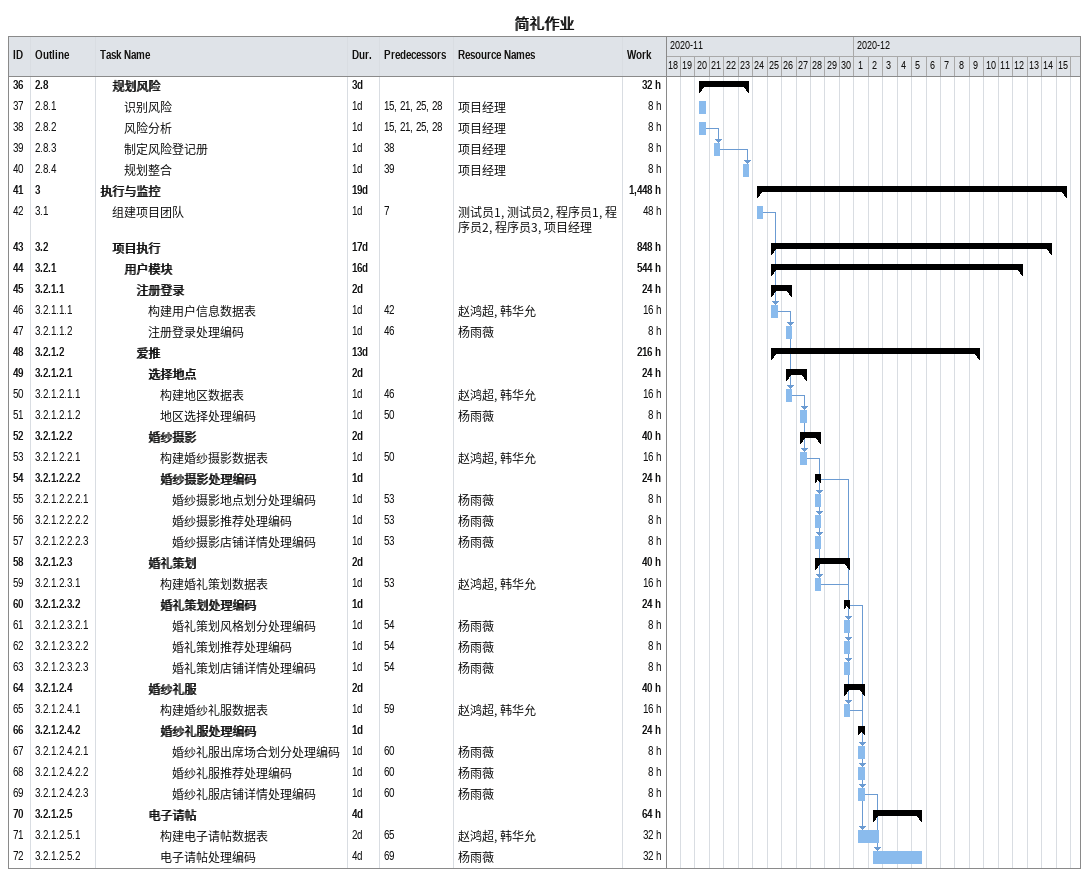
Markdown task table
简礼作业

| ID | WBS | Task | Duration | Start | Finish | Predecessors | Resources | Work (h) |
|---|---|---|---|---|---|---|---|---|
| 36 | 2.8 | **规划风险** | 3d | 2020-11-20 | 2020-11-23 |  |  | 32 |
| 37 | 2.8.1 | 识别风险 | 1d | 2020-11-20 | 2020-11-20 | 15, 21, 25, 28 | 项目经理 | 8 |
| 38 | 2.8.2 | 风险分析 | 1d | 2020-11-20 | 2020-11-20 | 15, 21, 25, 28 | 项目经理 | 8 |
| 39 | 2.8.3 | 制定风险登记册 | 1d | 2020-11-21 | 2020-11-21 | 38 | 项目经理 | 8 |
| 40 | 2.8.4 | 规划整合 | 1d | 2020-11-23 | 2020-11-23 | 39 | 项目经理 | 8 |
| 41 | 3 | **执行与监控** | 19d | 2020-11-24 | 2020-12-15 |  |  | 1448 |
| 42 | 3.1 | 组建项目团队 | 1d | 2020-11-24 | 2020-11-24 | 7 | 测试员1, 测试员2, 程序员1, 程序员2, 程序员3, 项目经理 | 48 |
| 43 | 3.2 | **项目执行** | 17d | 2020-11-25 | 2020-12-14 |  |  | 848 |
| 44 | 3.2.1 | **用户模块** | 16d | 2020-11-25 | 2020-12-12 |  |  | 544 |
| 45 | 3.2.1.1 | **注册登录** | 2d | 2020-11-25 | 2020-11-26 |  |  | 24 |
| 46 | 3.2.1.1.1 | 构建用户信息数据表 | 1d | 2020-11-25 | 2020-11-25 | 42 | 赵鸿超, 韩华允 | 16 |
| 47 | 3.2.1.1.2 | 注册登录处理编码 | 1d | 2020-11-26 | 2020-11-26 | 46 | 杨雨薇 | 8 |
| 48 | 3.2.1.2 | **爱推** | 13d | 2020-11-25 | 2020-12-09 |  |  | 216 |
| 49 | 3.2.1.2.1 | **选择地点** | 2d | 2020-11-26 | 2020-11-27 |  |  | 24 |
| 50 | 3.2.1.2.1.1 | 构建地区数据表 | 1d | 2020-11-26 | 2020-11-26 | 46 | 赵鸿超, 韩华允 | 16 |
| 51 | 3.2.1.2.1.2 | 地区选择处理编码 | 1d | 2020-11-27 | 2020-11-27 | 50 | 杨雨薇 | 8 |
| 52 | 3.2.1.2.2 | **婚纱摄影** | 2d | 2020-11-27 | 2020-11-28 |  |  | 40 |
| 53 | 3.2.1.2.2.1 | 构建婚纱摄影数据表 | 1d | 2020-11-27 | 2020-11-27 | 50 | 赵鸿超, 韩华允 | 16 |
| 54 | 3.2.1.2.2.2 | **婚纱摄影处理编码** | 1d | 2020-11-28 | 2020-11-28 |  |  | 24 |
| 55 | 3.2.1.2.2.2.1 | 婚纱摄影地点划分处理编码 | 1d | 2020-11-28 | 2020-11-28 | 53 | 杨雨薇 | 8 |
| 56 | 3.2.1.2.2.2.2 | 婚纱摄影推荐处理编码 | 1d | 2020-11-28 | 2020-11-28 | 53 | 杨雨薇 | 8 |
| 57 | 3.2.1.2.2.2.3 | 婚纱摄影店铺详情处理编码 | 1d | 2020-11-28 | 2020-11-28 | 53 | 杨雨薇 | 8 |
| 58 | 3.2.1.2.3 | **婚礼策划** | 2d | 2020-11-28 | 2020-11-30 |  |  | 40 |
| 59 | 3.2.1.2.3.1 | 构建婚礼策划数据表 | 1d | 2020-11-28 | 2020-11-28 | 53 | 赵鸿超, 韩华允 | 16 |
| 60 | 3.2.1.2.3.2 | **婚礼策划处理编码** | 1d | 2020-11-30 | 2020-11-30 |  |  | 24 |
| 61 | 3.2.1.2.3.2.1 | 婚礼策划风格划分处理编码 | 1d | 2020-11-30 | 2020-11-30 | 54 | 杨雨薇 | 8 |
| 62 | 3.2.1.2.3.2.2 | 婚礼策划推荐处理编码 | 1d | 2020-11-30 | 2020-11-30 | 54 | 杨雨薇 | 8 |
| 63 | 3.2.1.2.3.2.3 | 婚礼策划店铺详情处理编码 | 1d | 2020-11-30 | 2020-11-30 | 54 | 杨雨薇 | 8 |
| 64 | 3.2.1.2.4 | **婚纱礼服** | 2d | 2020-11-30 | 2020-12-01 |  |  | 40 |
| 65 | 3.2.1.2.4.1 | 构建婚纱礼服数据表 | 1d | 2020-11-30 | 2020-11-30 | 59 | 赵鸿超, 韩华允 | 16 |
| 66 | 3.2.1.2.4.2 | **婚纱礼服处理编码** | 1d | 2020-12-01 | 2020-12-01 |  |  | 24 |
| 67 | 3.2.1.2.4.2.1 | 婚纱礼服出席场合划分处理编码 | 1d | 2020-12-01 | 2020-12-01 | 60 | 杨雨薇 | 8 |
| 68 | 3.2.1.2.4.2.2 | 婚纱礼服推荐处理编码 | 1d | 2020-12-01 | 2020-12-01 | 60 | 杨雨薇 | 8 |
| 69 | 3.2.1.2.4.2.3 | 婚纱礼服店铺详情处理编码 | 1d | 2020-12-01 | 2020-12-01 | 60 | 杨雨薇 | 8 |
| 70 | 3.2.1.2.5 | **电子请帖** | 4d | 2020-12-02 | 2020-12-05 |  |  | 64 |
| 71 | 3.2.1.2.5.1 | 构建电子请帖数据表 | 2d | 2020-12-01 | 2020-12-02 | 65 | 赵鸿超, 韩华允 | 32 |
| 72 | 3.2.1.2.5.2 | 电子请帖处理编码 | 4d | 2020-12-02 | 2020-12-05 | 69 | 杨雨薇 | 32 |
